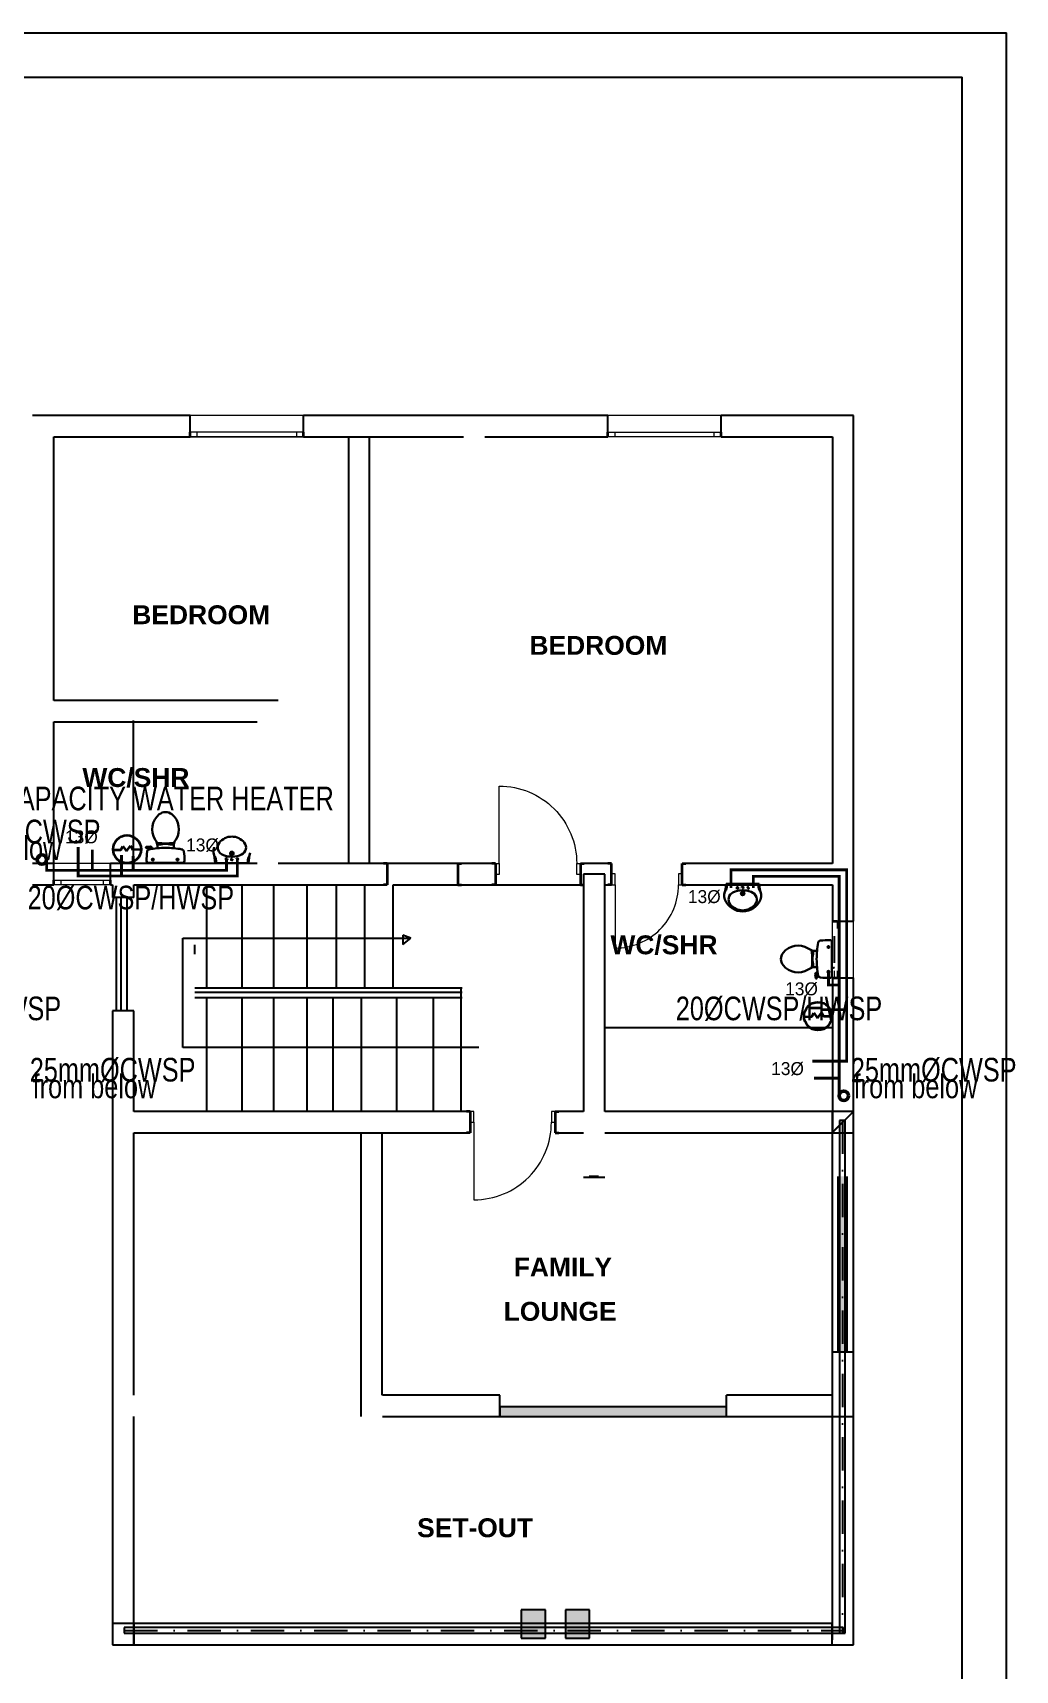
# Model space of a CAD drawing. Header units: inches. Extents: x 23 to 2032867, y 13 to 664695.
# Drawn here: x 546814 to 557209, y 495039 to 512371 of the extents above; entities that cross this region are included whole.
import ezdxf

# ---------------------------------------------------------------- set-up
doc = ezdxf.new("R2010")
doc.units = ezdxf.units.IN
doc.header["$MEASUREMENT"] = 0
for name, pattern in [('ACAD_ISO10W100', [18, 12, -3, 0, -3]), ('DASHDOT', [1, 0.5, -0.25, 0, -0.25]), ('DASHED1', [1, 0.3, -0.4, 0.3]), ('Dot & Dashed', [670.277762, 352.777767, -176.388884, 0, -141.111112]), ('DOTDASH', [1, 0.3, -0.2, 0, -0.2, 0.3]), ('Hidden Line', [391.222223, 282.222223, -109])]:
    doc.linetypes.add(name, pattern=pattern)
for name, color, linetype, lineweight, true_color in [('2D Drafting - General_Pen_No__62', 7, 'Continuous', 20, 0xaaaaaa), ('2D Drafting - General_Pen_No__82', 7, 'Continuous', 20, 0xaaaaaa), ('Annotation - Text_Pen_No__86', 7, 'Continuous', 20, 0x5555ff), ('ARCHICAD Doors_Pen_No__23', 7, 'Continuous', 20, 0xff6600), ('ARCHICAD Doors_Pen_No__3', 7, 'Continuous', 18, 0xff6600), ('ARCHICAD Windows_Pen_No__23', 7, 'Continuous', 20, 0xff6600), ('ARCHICAD Windows_Pen_No__3', 7, 'Continuous', 18, 0xff6600), ('Structural - Bearing_Pen_No__160', 7, 'Continuous', 20, 0xb4a35c), ('Structural - Bearing_Pen_No__165', 7, 'Continuous', 13, 0x80d6ff), ('Structural - Bearing_Pen_No__87', 7, 'Continuous', 20, 0x6a6a6a)]:
    doc.layers.add(name, color=color, linetype=linetype, lineweight=lineweight, true_color=true_color)
for name, color, linetype, lineweight in [('ARCHICAD Doors_Pen_No__27', 7, 'Continuous', 35), ('ARCHICAD Windows_Pen_No__27', 7, 'Continuous', 35), ('Building', 8, 'Continuous', 18), ('Interior - Furniture _Pen_No__16', 124, 'Continuous', 20), ('Interior - Furniture _Pen_No__75', 6, 'Continuous', 20), ('Structural - Bearing_Pen_No__27', 7, 'Continuous', 35), ('WATER SUPPLY', 5, 'ACAD_ISO10W100', 50), ('watersupply', 4, 'DASHDOT', 25)]:
    doc.layers.add(name, color=color, linetype=linetype, lineweight=lineweight)
doc.layers.add('LIAB', color=8, linetype='Continuous')
doc.layers.add('PLOTYR', color=15, linetype='Continuous')
doc.styles.add('GENERATED_STYLE_2', font='arialbd.ttf')
doc.styles.add('SPIRITTXTSTYLE1', font='ORIG2')

msp = doc.modelspace()

# ---------------------------------------------------------------- hatches: boundary and pattern name
at = {"layer": 'Structural - Bearing_Pen_No__160', "linetype": 'Continuous', "lineweight": 25}
for points in [[(552237.428, 495679.21), (551982.051, 495679.21), (551982.051, 495379.21), (552237.428, 495379.21)], [(552706.429, 495679.203), (552451.052, 495679.203), (552451.052, 495379.203), (552706.429, 495379.203)]]:
    msp.add_hatch(color=8, dxfattribs=at).paths.add_polyline_path(points)
at = {"layer": 'Structural - Bearing_Pen_No__165', "linetype": 'Continuous', "lineweight": 25}
for points in [[(555331.385, 500265.939), (555331.385, 498409.718), (555431.385, 498409.718), (555431.385, 500265.939)], [(551755.356, 497725.438), (554155.356, 497725.438), (554155.356, 497825.438), (551755.356, 497825.438)]]:
    msp.add_hatch(color=8, dxfattribs=at).paths.add_polyline_path(points)

# ---------------------------------------------------------------- linework, layer by layer
at = {"color": 8, "linetype": 'Hidden Line'}
for p, q in [((555496.976, 500953.488), (555271.976, 500728.488)), ((555271.976, 500953.488), (555271.976, 500728.488)), ((555271.976, 500728.488), (555496.976, 500953.488)), ((555496.976, 500953.488), (555271.976, 500953.488)), ((555496.976, 495308.436), (555496.976, 500953.488)), ((555271.976, 500728.488), (555271.976, 495308.436)), ((547659.226, 495533.436), (547659.226, 495308.436)), ((547884.226, 495533.436), (547659.226, 495533.436)), ((555271.976, 495533.436), (547884.226, 495533.436)), ((547884.226, 495533.436), (547884.226, 495308.436)), ((547884.226, 495308.436), (547884.226, 495533.436)), ((555271.976, 495308.436), (555271.976, 495533.436)), ((547659.226, 495308.436), (547884.226, 495308.436)), ((547884.226, 495308.436), (555271.976, 495308.436)), ((555271.976, 495308.436), (555496.976, 495308.436))]:
    msp.add_line(p, q, dxfattribs=at)
at = {"layer": '2D Drafting - General_Pen_No__62', "color": 8, "linetype": 'Continuous', "lineweight": 25}
for p, q in [((550814.346, 502786.268), (550729.672, 502819.775)), ((550729.672, 502819.775), (550729.672, 502720.701)), ((548400.437, 501631.95), (548400.437, 502786.268)), ((548400.437, 502786.268), (550814.346, 502786.268)), ((550729.672, 502720.701), (550814.346, 502786.268)), ((551533.422, 501631.95), (548400.437, 501631.95))]:
    msp.add_line(p, q, dxfattribs=at)
at = {"layer": '2D Drafting - General_Pen_No__82', "color": 8, "linetype": 'Continuous', "lineweight": 25}
for p, q in [((548654.872, 502264.132), (548654.872, 503353.342)), ((548654.872, 502264.132), (548654.872, 503353.342)), ((549030.776, 502264.132), (549030.776, 503353.342)), ((549030.776, 502264.132), (549030.776, 503353.342)), ((549363.79, 502264.132), (549363.79, 503353.342)), ((549363.79, 502264.132), (549363.79, 503353.342)), ((549715.943, 502264.132), (549715.943, 503353.342)), ((549715.943, 502264.132), (549715.943, 503353.342)), ((550026.463, 502264.132), (550026.463, 503353.342)), ((550026.463, 502264.132), (550026.463, 503353.342)), ((550326.463, 502264.132), (550326.463, 503353.342)), ((550326.463, 502264.132), (550326.463, 503353.342)), ((550626.463, 502264.132), (550626.463, 503353.342)), ((550626.463, 502264.132), (550626.463, 503353.342)), ((547696.607, 503216.293), (547696.607, 502023.721)), ((547696.607, 503216.293), (547696.607, 502023.721)), ((547747.061, 503216.293), (547747.061, 502023.721)), ((547747.061, 503216.293), (547747.061, 502023.721)), ((547808.323, 503222.229), (547808.323, 502015.168)), ((547808.323, 503222.229), (547808.323, 502015.168)), ((548528.728, 502616.979), (548528.728, 502717.352)), ((548528.728, 502616.979), (548528.728, 502717.352)), ((548528.728, 502260.58), (551357.377, 502260.58)), ((548528.728, 502260.58), (551357.377, 502260.58)), ((548528.728, 502215.97), (551356.499, 502215.97)), ((548528.728, 502215.97), (551356.499, 502215.97)), ((548528.728, 502160.207), (551357.377, 502160.207)), ((548528.728, 502160.207), (551357.377, 502160.207)), ((548654.872, 500953.488), (548654.872, 502163.759)), ((548654.872, 500953.488), (548654.872, 502163.759)), ((549030.776, 500953.488), (549030.776, 502163.759)), ((549030.776, 500953.488), (549030.776, 502163.759)), ((549363.79, 500953.488), (549363.79, 502163.759)), ((549363.79, 500953.488), (549363.79, 502163.759)), ((549715.943, 500953.488), (549715.943, 502163.759)), ((549715.943, 500953.488), (549715.943, 502163.759)), ((549992.788, 500953.488), (549992.788, 502163.759)), ((549992.788, 500953.488), (549992.788, 502163.759)), ((550292.788, 500953.488), (550292.788, 502163.759)), ((550292.788, 500953.488), (550292.788, 502163.759)), ((550666.58, 500953.488), (550666.58, 502163.759)), ((550666.58, 500953.488), (550666.58, 502163.759)), ((551055.363, 500953.488), (551055.363, 502163.759)), ((551055.363, 500953.488), (551055.363, 502163.759)), ((551345.097, 502264.132), (551345.097, 500953.488)), ((551345.097, 502264.132), (551345.097, 500953.488))]:
    msp.add_line(p, q, dxfattribs=at)
at = {"layer": 'ARCHICAD Doors_Pen_No__23', "color": 8, "linetype": 'Continuous'}
for p, q in [((550562.505, 503578.132), (550562.505, 503463.132)), ((551312.505, 503353.132), (551312.505, 503578.132)), ((551709.787, 503578.132), (551749.787, 503578.132)), ((551709.787, 503463.132), (551709.787, 503578.132)), ((551749.787, 503578.132), (551749.787, 503463.132)), ((552569.787, 503463.132), (552569.787, 503578.132)), ((552569.787, 503578.132), (552609.787, 503578.132)), ((552609.787, 503578.132), (552609.787, 503463.132)), ((551749.787, 503463.132), (551709.787, 503463.132)), ((552609.787, 503463.132), (552569.787, 503463.132)), ((552976.544, 503468.132), (552936.544, 503468.132)), ((552936.544, 503468.132), (552936.544, 503353.132)), ((552936.544, 503353.132), (552976.544, 503353.132)), ((552976.544, 503353.132), (552976.544, 503468.132)), ((553686.544, 503468.132), (553646.544, 503468.132)), ((553646.544, 503468.132), (553646.544, 503353.132)), ((553646.544, 503353.132), (553686.544, 503353.132)), ((553686.544, 503353.132), (553686.544, 503468.132)), ((551481.55, 500953.488), (551441.55, 500953.488)), ((551441.55, 500953.488), (551441.55, 500838.488)), ((551481.55, 500838.488), (551481.55, 500953.488)), ((552341.55, 500953.488), (552301.55, 500953.488)), ((552301.55, 500953.488), (552301.55, 500838.488)), ((552341.55, 500838.488), (552341.55, 500953.488)), ((551441.55, 500838.488), (551481.55, 500838.488)), ((552301.55, 500838.488), (552341.55, 500838.488))]:
    msp.add_line(p, q, dxfattribs=at)
at = {"layer": 'ARCHICAD Doors_Pen_No__27', "color": 8, "linetype": 'Continuous'}
for p, q in [((550562.505, 503578.132), (550525.505, 503578.132)), ((550562.505, 503578.132), (550562.505, 503463.132)), ((551312.505, 503578.132), (551312.505, 503353.132)), ((551312.505, 503578.132), (551349.505, 503578.132)), ((551709.787, 503578.132), (551672.787, 503578.132)), ((551709.787, 503578.132), (551709.787, 503463.132)), ((552609.787, 503578.132), (552609.787, 503463.132)), ((552609.787, 503578.132), (552646.787, 503578.132)), ((552936.544, 503578.132), (552899.544, 503578.132)), ((552936.544, 503468.132), (552936.544, 503578.132)), ((553686.544, 503468.132), (553686.544, 503578.132)), ((553686.544, 503578.132), (553723.544, 503578.132)), ((550562.505, 503353.132), (550525.505, 503353.132)), ((550562.505, 503463.132), (550562.505, 503353.132)), ((551312.505, 503463.132), (551312.505, 503353.132)), ((551312.505, 503353.132), (551349.505, 503353.132)), ((551709.787, 503353.132), (551672.787, 503353.132)), ((551709.787, 503463.132), (551709.787, 503353.132)), ((552609.787, 503463.132), (552609.787, 503353.132)), ((552609.787, 503353.132), (552646.787, 503353.132)), ((552936.544, 503353.132), (552899.544, 503353.132)), ((552936.544, 503353.132), (552936.544, 503468.132)), ((553686.544, 503353.132), (553686.544, 503468.132)), ((553686.544, 503353.132), (553723.544, 503353.132)), ((551441.55, 500953.488), (551404.55, 500953.488)), ((551441.55, 500953.488), (551441.55, 500838.488)), ((552341.55, 500953.488), (552341.55, 500838.488)), ((552341.55, 500953.488), (552378.55, 500953.488)), ((551441.55, 500838.488), (551441.55, 500728.488)), ((552341.55, 500838.488), (552341.55, 500728.488)), ((551441.55, 500728.488), (551404.55, 500728.488)), ((552341.55, 500728.488), (552378.55, 500728.488))]:
    msp.add_line(p, q, dxfattribs=at)
at = {"layer": 'ARCHICAD Doors_Pen_No__3', "color": 8, "linetype": 'Continuous'}
for p, q in [((551749.787, 503578.132), (551749.787, 504398.132)), ((552976.544, 503353.132), (552976.544, 502683.132)), ((551481.55, 500838.488), (551481.55, 500018.488))]:
    msp.add_line(p, q, dxfattribs=at)
at = {"layer": 'ARCHICAD Doors_Pen_No__3', "color": 8, "linetype": 'Continuous', "extrusion": (0, 0, -1)}
msp.add_ellipse((551749.787, 503578.132), major_axis=(-579.828, 579.828), ratio=1, start_param=0.785398163, end_param=2.35619449, dxfattribs=at)
at = {"layer": 'ARCHICAD Doors_Pen_No__3', "color": 8, "linetype": 'Continuous'}
for centre, major_axis, start_param, end_param in [((552976.544, 503353.132), (-473.762, 473.762), 2.35619449, 3.926990817), ((551481.55, 500838.488), (579.828, 579.828), 3.926990817, 5.497787144)]:
    msp.add_ellipse(centre, major_axis=major_axis, ratio=1, start_param=start_param, end_param=end_param, dxfattribs=at)
at = {"layer": 'ARCHICAD Windows_Pen_No__23', "color": 8, "linetype": 'Continuous'}
for p, q in [((548553.944, 508143.89), (548478.944, 508143.89)), ((548478.944, 508093.89), (548553.944, 508093.89)), ((548553.944, 508093.89), (548553.944, 508143.89)), ((549678.944, 508143.89), (549603.944, 508143.89)), ((549603.944, 508143.89), (549603.944, 508093.89)), ((549603.944, 508093.89), (549678.944, 508093.89)), ((552898.906, 508143.89), (552973.906, 508143.89)), ((552973.906, 508093.89), (552898.906, 508093.89)), ((552973.906, 508143.89), (552973.906, 508093.89)), ((554023.906, 508093.89), (554023.906, 508143.89)), ((554023.906, 508143.89), (554098.906, 508143.89)), ((554098.906, 508093.89), (554023.906, 508093.89)), ((547036.976, 503403.132), (547111.976, 503403.132)), ((547111.976, 503353.132), (547036.976, 503353.132)), ((547111.976, 503403.132), (547111.976, 503353.132)), ((547561.976, 503353.132), (547561.976, 503403.132)), ((547561.976, 503403.132), (547636.976, 503403.132)), ((547636.976, 503353.132), (547561.976, 503353.132)), ((555273.994, 502891.364), (555273.994, 502966.364)), ((555323.994, 502966.364), (555323.994, 502891.364)), ((555273.994, 502366.364), (555273.994, 502441.364)), ((555273.994, 502366.364), (555273.994, 502441.364)), ((555296.244, 502366.364), (555296.244, 502441.364)), ((555323.994, 502441.364), (555323.994, 502366.364))]:
    msp.add_line(p, q, dxfattribs=at)
at = {"layer": 'ARCHICAD Windows_Pen_No__27', "color": 8, "linetype": 'Continuous'}
for p, q in [((548478.944, 508093.89), (548478.944, 508143.89)), ((549678.944, 508093.89), (549678.944, 508143.89)), ((552898.906, 508093.89), (552898.906, 508143.89)), ((554098.906, 508093.89), (554098.906, 508143.89)), ((547036.976, 503353.132), (547036.976, 503403.132)), ((547636.976, 503353.132), (547636.976, 503403.132)), ((555273.994, 502966.364), (555323.994, 502966.364)), ((555273.994, 502366.364), (555323.994, 502366.364))]:
    msp.add_line(p, q, dxfattribs=at)
at = {"layer": 'ARCHICAD Windows_Pen_No__3', "color": 8, "linetype": 'Continuous'}
for p, q in [((549678.944, 508318.89), (548478.944, 508318.89)), ((554098.906, 508318.89), (552898.906, 508318.89)), ((549678.944, 508093.89), (548478.944, 508093.89)), ((549603.944, 508143.89), (548553.944, 508143.89)), ((548553.944, 508093.89), (549603.944, 508093.89)), ((554098.906, 508093.89), (552898.906, 508093.89)), ((552973.906, 508143.89), (554023.906, 508143.89)), ((554023.906, 508093.89), (552973.906, 508093.89)), ((547636.976, 503578.132), (547036.976, 503578.132)), ((547636.976, 503353.132), (547036.976, 503353.132)), ((547111.976, 503403.132), (547561.976, 503403.132)), ((547561.976, 503353.132), (547111.976, 503353.132)), ((555273.994, 502366.364), (555273.994, 502966.364)), ((555498.994, 502366.364), (555498.994, 502966.364))]:
    msp.add_line(p, q, dxfattribs=at)
at = {"layer": 'Building', "linetype": 'Continuous', "lineweight": 30, "ltscale": 1000}
for p, q in [((548012.855, 503743.182), (548011.478, 503748.067)), ((548014.654, 503752.977), (548055.056, 503759)), ((548046.2, 503744.062), (548017.095, 503740.373)), ((548054.805, 503737.937), (548056.481, 503729.973)), ((548077.478, 503742.215), (548054.992, 503737.046)), ((548079.88, 503733.798), (548076.661, 503745.078)), ((548132.603, 503763.99), (548132.603, 503740.206)), ((548140.377, 503794.499), (548140.377, 503779.334)), ((548140.377, 503779.334), (548174.461, 503779.334)), ((548166.669, 503779.334), (548166.669, 503792.357)), ((548174.461, 503779.334), (548174.461, 503791.908)), ((548174.461, 503783.462), (548191.463, 503783.462)), ((548246.55, 503787.202), (548191.463, 503787.202)), ((548191.463, 503783.462), (548191.463, 503787.202)), ((548246.55, 503783.462), (548246.55, 503787.202)), ((548263.552, 503783.462), (548246.55, 503783.462)), ((548263.552, 503779.334), (548263.552, 503792.765)), ((548297.636, 503779.334), (548263.552, 503779.334)), ((548271.344, 503779.334), (548271.344, 503793.364)), ((548297.636, 503796.017), (548297.636, 503779.334)), ((548305.41, 503740.206), (548305.41, 503763.99)), ((548025.616, 503584.465), (548412.397, 503584.465)), ((548744.954, 503582.692), (549096.727, 503582.692)), ((548744.954, 503582.692, -1683.122), (549096.727, 503582.692, -1683.122)), ((548755.068, 503582.692), (548753.192, 503605.04)), ((548755.068, 503582.692, -1683.122), (548753.192, 503605.04, -1683.122)), ((549086.613, 503582.692), (549088.488, 503605.04)), ((549086.613, 503582.692, -1683.122), (549088.488, 503605.04, -1683.122)), ((554501.012, 503361.974), (554149.239, 503361.974)), ((554501.012, 503361.974, -1683.122), (554149.239, 503361.974, -1683.122)), ((554159.353, 503361.974), (554157.477, 503339.627)), ((554159.353, 503361.974, -1683.122), (554157.477, 503339.627, -1683.122)), ((554490.898, 503361.974), (554492.773, 503339.627)), ((554490.898, 503361.974, -1683.122), (554492.773, 503339.627, -1683.122)), ((555056.109, 502645.708), (555072.792, 502645.708)), ((555072.792, 502645.708), (555072.792, 502611.624)), ((555111.921, 502653.482), (555088.137, 502653.482)), ((555267.661, 502373.688), (555267.661, 502760.469)), ((555057.627, 502488.449), (555072.792, 502488.449)), ((555072.792, 502619.416), (555058.762, 502619.416)), ((555072.792, 502611.624), (555059.361, 502611.624)), ((555072.792, 502514.741), (555059.769, 502514.741)), ((555072.792, 502522.533), (555060.218, 502522.533)), ((555068.664, 502594.622), (555064.924, 502594.622)), ((555064.924, 502594.622), (555064.924, 502539.535)), ((555068.664, 502539.535), (555064.924, 502539.535)), ((555068.664, 502611.624), (555068.664, 502594.622)), ((555068.664, 502522.533), (555068.664, 502539.535)), ((555072.792, 502488.449), (555072.792, 502522.533)), ((555088.137, 502480.675), (555111.921, 502480.675)), ((555099.149, 502362.726), (555093.126, 502403.128)), ((555108.944, 502360.927), (555104.059, 502359.55)), ((555118.328, 502427.952), (555107.048, 502424.733)), ((555108.064, 502394.272), (555111.753, 502365.167)), ((555109.911, 502425.55), (555115.08, 502403.064)), ((555114.189, 502402.877), (555122.153, 502404.553))]:
    msp.add_line(p, q, dxfattribs=at)
at = {"layer": 'Building', "linetype": 'Continuous', "lineweight": 30, "ltscale": 50}
for p, q in [((548947.189, 503683.574), (548894.491, 503683.574)), ((548947.189, 503683.574, -1683.122), (548894.491, 503683.574, -1683.122)), ((548920.84, 503656.31), (548920.84, 503710.51)), ((548920.84, 503656.31, -1683.122), (548920.84, 503710.51, -1683.122)), ((548068.329, 503619.53), (548100.073, 503619.53)), ((548084.201, 503635.402), (548084.201, 503603.659)), ((548330.011, 503619.53), (548362.029, 503619.53)), ((548346.02, 503635.54), (548346.02, 503603.521)), ((554298.776, 503261.092), (554351.474, 503261.092)), ((554298.776, 503261.092, -1683.122), (554351.474, 503261.092, -1683.122)), ((554325.125, 503288.357), (554325.125, 503234.157)), ((554325.125, 503288.357, -1683.122), (554325.125, 503234.157, -1683.122)), ((555216.587, 502694.092), (555248.605, 502694.092)), ((555232.596, 502678.083), (555232.596, 502710.101)), ((555216.724, 502432.273), (555248.467, 502432.273)), ((555232.596, 502416.401), (555232.596, 502448.145))]:
    msp.add_line(p, q, dxfattribs=at)
at = {"layer": 'Building', "linetype": 'Continuous', "ltscale": 200}
for p, q in [((548225.34, 503578.132), (548212.673, 503590.799)), ((548212.673, 503590.799), (548212.673, 503578.132)), ((548212.673, 503578.132), (548225.34, 503590.799)), ((548225.34, 503590.799), (548225.34, 503578.132)), ((555261.327, 502573.412), (555273.994, 502573.412)), ((555273.994, 502573.412), (555261.327, 502560.745)), ((555273.994, 502560.745), (555261.327, 502573.412)), ((555261.327, 502560.745), (555273.994, 502560.745))]:
    msp.add_line(p, q, dxfattribs=at)
at = {"layer": 'Building', "linetype": 'DASHED1', "lineweight": 30, "ltscale": 50}
for p, q in [((548847.046, 503626.377), (548882.426, 503626.377)), ((548847.046, 503626.377, -1683.122), (548882.426, 503626.377, -1683.122)), ((548864.736, 503609.335), (548864.736, 503644.259)), ((548864.736, 503609.335, -1683.122), (548864.736, 503644.259, -1683.122)), ((548903.15, 503621.965), (548938.53, 503621.965)), ((548903.15, 503621.965, -1683.122), (548938.53, 503621.965, -1683.122)), ((548920.84, 503604.922), (548920.84, 503639.847)), ((548920.84, 503604.922, -1683.122), (548920.84, 503639.847, -1683.122)), ((548994.634, 503626.377), (548959.254, 503626.377)), ((548994.634, 503626.377, -1683.122), (548959.254, 503626.377, -1683.122)), ((548976.944, 503609.335), (548976.944, 503644.259)), ((548976.944, 503609.335, -1683.122), (548976.944, 503644.259, -1683.122)), ((554269.021, 503335.332), (554269.021, 503300.407)), ((554269.021, 503335.332, -1683.122), (554269.021, 503300.407, -1683.122)), ((554325.125, 503339.744), (554325.125, 503304.82)), ((554325.125, 503339.744, -1683.122), (554325.125, 503304.82, -1683.122)), ((554381.229, 503335.332), (554381.229, 503300.407)), ((554381.229, 503335.332, -1683.122), (554381.229, 503300.407, -1683.122)), ((554251.331, 503318.289), (554286.711, 503318.289)), ((554251.331, 503318.289, -1683.122), (554286.711, 503318.289, -1683.122)), ((554342.815, 503322.701), (554307.435, 503322.701)), ((554342.815, 503322.701, -1683.122), (554307.435, 503322.701, -1683.122)), ((554398.919, 503318.289), (554363.539, 503318.289)), ((554398.919, 503318.289, -1683.122), (554363.539, 503318.289, -1683.122))]:
    msp.add_line(p, q, dxfattribs=at)
at = {"layer": 'Building', "linetype": 'Continuous', "lineweight": 30, "ltscale": 200}
for p, q in [((548925.4, 503578.132), (548916.28, 503587.252)), ((548916.28, 503587.252), (548916.28, 503578.132)), ((548916.28, 503578.132), (548925.4, 503587.252)), ((548925.4, 503578.132, -1683.122), (548916.28, 503587.252, -1683.122)), ((548916.28, 503587.252, -1683.122), (548916.28, 503578.132, -1683.122)), ((548916.28, 503578.132, -1683.122), (548925.4, 503587.252, -1683.122)), ((548925.4, 503587.252), (548925.4, 503578.132)), ((548925.4, 503587.252, -1683.122), (548925.4, 503578.132, -1683.122)), ((554320.565, 503357.414), (554320.565, 503366.535)), ((554320.565, 503366.535), (554329.685, 503357.414)), ((554329.685, 503366.535), (554320.565, 503357.414)), ((554320.565, 503357.414, -1683.122), (554320.565, 503366.535, -1683.122)), ((554320.565, 503366.535, -1683.122), (554329.685, 503357.414, -1683.122)), ((554329.685, 503366.535, -1683.122), (554320.565, 503357.414, -1683.122)), ((554329.685, 503357.414), (554329.685, 503366.535)), ((554329.685, 503357.414, -1683.122), (554329.685, 503366.535, -1683.122))]:
    msp.add_line(p, q, dxfattribs=at)
at = {"layer": 'Building', "linetype": 'Continuous', "lineweight": 30, "ltscale": 1000}
for centre, radius in [((548920.84, 503683.574), 18.608), ((548920.84, 503683.574, -1683.122), 18.608), ((548920.84, 503683.574), 10.99), ((548920.84, 503683.574, -1683.122), 10.99), ((554325.125, 503261.092), 18.608), ((554325.125, 503261.092, -1683.122), 18.608), ((554325.125, 503261.092), 10.99), ((554325.125, 503261.092, -1683.122), 10.99)]:
    msp.add_circle(centre, radius, dxfattribs=at)
at = {"layer": 'Building', "linetype": 'Continuous', "lineweight": 30, "ltscale": 50}
for centre in [(548084.201, 503619.53), (548346.02, 503619.53), (555232.596, 502694.092), (555232.596, 502432.273)]:
    msp.add_circle(centre, 9.351, dxfattribs=at)
at = {"layer": 'Building', "linetype": 'DASHED1', "lineweight": 30, "ltscale": 50}
for centre in [(548864.736, 503626.377), (548864.736, 503626.377, -1683.122), (548920.84, 503621.965), (548920.84, 503621.965, -1683.122), (548976.944, 503626.377), (548976.944, 503626.377, -1683.122), (554325.125, 503322.701), (554325.125, 503322.701, -1683.122), (554269.021, 503318.289), (554269.021, 503318.289, -1683.122), (554381.229, 503318.289), (554381.229, 503318.289, -1683.122)]:
    msp.add_circle(centre, 9.504, dxfattribs=at)
at = {"layer": 'Building', "linetype": 'Continuous', "lineweight": 30, "ltscale": 1000}
for centre, radius, start, end in [((548281.706, 503939.84), 204.567, 129.1208282, 211.0923054), ((548219.007, 504016.934), 105.195, 50.8791806, 129.1208282), ((548156.307, 503939.84), 204.567, 328.9077103, 50.8791806), ((548920.84, 503694.564), 168.347, 38.53754, 141.4625075), ((548920.84, 503694.564, -1683.122), 168.347, 38.53754, 141.4625075), ((548015.228, 503749.124), 3.896, 98.4778948, 195.7397884), ((548016.605, 503744.239), 3.896, 195.7397884, 277.2238087), ((548914.475, 503605.995), 896.106, 173.6508475, 180), ((548049.823, 503702.204), 26.118, 100.7270761, 173.6508475), ((548219.007, 502809.138), 935.068, 95.3019114, 100.7270761), ((548047.18, 503736.332), 7.792, 11.8886154, 97.22379), ((548057.928, 503739.732), 19.481, 15.9271971, 98.4778948), ((548406.803, 504015.28), 350.65, 211.0923054, 213.8429316), ((548032.037, 503763.99), 100.566, 0.0000019, 33.8429404), ((548141.983, 503810), 15.584, 217.7817379, 264.3005444), ((548218.827, 502811.078), 933.119, 84.6980974, 95.3019114), ((548212.083, 504512.373), 721.447, 264.3005444, 276.9358206), ((548297.321, 503811.676), 15.584, 276.9358105, 322.5800181), ((548405.976, 503763.99), 100.566, 146.1570684, 180), ((548219.007, 502809.138), 935.068, 79.2903908, 84.6980974), ((548031.211, 504015.28), 350.65, 326.1570702, 328.9077103), ((548387.848, 503701.887), 26.494, 6.330877, 79.2903908), ((547523.538, 503605.995), 896.106, 0.0000019, 6.330877), ((548829.073, 503709.253), 103.901, 157.5093438, 189.5474663), ((548829.073, 503709.253, -1683.122), 103.901, 157.5093438, 189.5474663), ((548162.704, 503541.205), 583.726, 4.075602, 14.9730049), ((548162.704, 503541.205, -1683.122), 583.726, 4.075602, 14.9730049), ((548846.579, 503698.684), 124.156, 155.8931025, 156.0931451), ((548846.579, 503698.684, -1683.122), 124.156, 155.8931025, 156.0931451), ((548854.772, 503747.597), 83.628, 141.6817737, 253.2461383), ((548854.772, 503747.597, -1683.122), 83.628, 141.6817737, 253.2461383), ((548987.864, 503747.949), 82.661, 295.2174734, 38.537704), ((548987.864, 503747.949, -1683.122), 82.661, 295.2174734, 38.537704), ((549678.976, 503541.206), 583.726, 165.0270052, 175.9244355), ((549678.976, 503541.206, -1683.122), 583.726, 165.0270052, 175.9244355), ((548052.182, 503605.393), 33.819, 178.9808265, 218.2302081), ((548385.831, 503605.393), 33.819, 321.7697938, 1.0191617), ((548649.291, 503605.039), 103.901, 0.0000006, 30.0992783), ((548649.291, 503605.039, -1683.122), 103.901, 0.0000006, 30.0992783), ((548920.487, 503887.925), 238.006, 247.8276538, 295.5349405), ((548920.487, 503887.925, -1683.122), 238.006, 247.8276538, 295.5349405), ((549192.389, 503605.04), 103.901, 149.9007316, 180.0000094), ((549192.389, 503605.04, -1683.122), 103.901, 149.9007316, 180.0000094), ((553566.989, 503403.461), 583.726, 345.0270052, 355.9244355), ((553566.989, 503403.461, -1683.122), 583.726, 345.0270052, 355.9244355), ((554053.576, 503339.627), 103.901, 329.9007316, 0.0000094), ((554053.576, 503339.627, -1683.122), 103.901, 329.9007316, 0.0000094), ((554596.674, 503339.627), 103.901, 180.0000006, 210.0992783), ((554596.674, 503339.627, -1683.122), 103.901, 180.0000006, 210.0992783), ((555083.262, 503403.461), 583.726, 184.075602, 194.9730049), ((555083.262, 503403.461, -1683.122), 583.726, 184.075602, 194.9730049), ((554233.358, 503235.414), 103.901, 170.4525984, 202.4906661), ((554233.358, 503235.414, -1683.122), 103.901, 170.4525984, 202.4906661), ((554325.12, 503273.221), 203.147, 202.4424723, 338.1531127), ((554325.12, 503273.221, -1683.122), 203.147, 202.4424723, 338.1531127), ((554258.101, 503196.717), 82.661, 115.2174734, 218.537704), ((554258.101, 503196.717, -1683.122), 82.661, 115.2174734, 218.537704), ((554325.478, 503056.742), 238.006, 67.8276538, 115.5349405), ((554325.478, 503056.742, -1683.122), 238.006, 67.8276538, 115.5349405), ((554391.194, 503197.07), 83.628, 321.6817737, 73.2461383), ((554391.194, 503197.07, -1683.122), 83.628, 321.6817737, 73.2461383), ((554399.387, 503245.983), 124.156, 335.8931025, 336.0931451), ((554399.387, 503245.983, -1683.122), 124.156, 335.8931025, 336.0931451), ((554416.892, 503235.414), 103.901, 337.5093438, 9.5474663), ((554416.892, 503235.414, -1683.122), 103.901, 337.5093438, 9.5474663), ((554325.125, 503250.102), 168.347, 218.53754, 321.4625075), ((554325.125, 503250.102, -1683.122), 168.347, 218.53754, 321.4625075), ((554912.286, 502504.379), 204.567, 58.9077103, 140.8791806), ((554836.846, 502379.283), 350.65, 56.1570702, 58.9077103), ((555088.137, 502754.048), 100.566, 236.1570684, 270), ((555040.45, 502645.393), 15.584, 6.9358105, 52.5800181), ((554339.753, 502560.155), 721.447, 354.3005444, 6.9358206), ((556041.048, 502566.899), 933.119, 174.6980974, 185.3019114), ((556042.988, 502567.079), 935.068, 169.2903908, 174.6980974), ((555150.239, 502735.92), 26.494, 96.330877, 169.2903908), ((555246.131, 501871.61), 896.106, 90.0000019, 96.330877), ((555246.733, 502733.903), 33.819, 51.7697938, 91.0191617), ((554835.192, 502567.078), 105.195, 140.8791806, 219.1208282), ((554912.286, 502629.778), 204.567, 219.1208282, 301.0923054), ((554836.846, 502754.875), 350.65, 301.0923054, 303.8429316), ((555088.137, 502380.109), 100.566, 90.0000019, 123.8429404), ((555042.126, 502490.055), 15.584, 307.7817379, 354.3005444), ((556042.988, 502567.079), 935.068, 185.3019114, 190.7270761), ((555112.394, 502406), 19.481, 105.9271971, 188.4778948), ((555103.002, 502363.3), 3.896, 188.4778948, 285.7397884), ((555115.794, 502395.252), 7.792, 101.8886154, 187.22379), ((555107.888, 502364.677), 3.896, 285.7397884, 7.2238087), ((555149.922, 502397.895), 26.118, 190.7270761, 263.6508475), ((555246.131, 503262.547), 896.106, 263.6508475, 270), ((555246.733, 502400.254), 33.819, 268.9808265, 308.2302081)]:
    msp.add_arc(centre, radius, start, end, dxfattribs=at)
at = {"layer": 'Interior - Furniture _Pen_No__16', "color": 8, "linetype": 'Continuous', "lineweight": 25}
for p, q in [((555410.273, 500857.141), (555350.273, 500857.141)), ((555350.273, 500857.141), (555350.273, 495429.759)), ((555410.273, 495429.759), (555410.273, 500857.141)), ((547780.848, 495489.759), (547780.848, 495429.759)), ((555390.009, 495489.759), (547780.848, 495489.759)), ((547780.848, 495429.759), (555390.009, 495429.759)), ((555350.273, 495429.759), (555410.273, 495429.759)), ((555390.009, 495429.759), (555390.009, 495489.759))]:
    msp.add_line(p, q, dxfattribs=at)
at = {"layer": 'Interior - Furniture _Pen_No__16', "color": 8, "linetype": 'Dot & Dashed', "lineweight": 25}
for p, q in [((555380.273, 500857.141), (555380.273, 495429.759)), ((547780.848, 495459.759), (555390.009, 495459.759))]:
    msp.add_line(p, q, dxfattribs=at)
at = {"layer": 'Interior - Furniture _Pen_No__75', "color": 8, "linetype": 'Continuous', "lineweight": 25}
for p, q in [((555296.244, 502525.389), (555296.244, 502807.339)), ((555265.704, 502466.29), (555281.169, 502472.494)), ((555281.169, 502472.494), (555296.244, 502479.596))]:
    msp.add_line(p, q, dxfattribs=at)
at = {"layer": 'LIAB', "color": 7, "linetype": 'Continuous', "ltscale": 256.031999}
for p in [(519218.846, 511901.859), (556648.96, 485895.904)]:
    msp.add_line(p, (556648.96, 511901.859), dxfattribs=at)
at = {"layer": 'PLOTYR', "color": 1, "linetype": 'Continuous', "ltscale": 250}
for p in [(518625.812, 512371.281), (557118.382, 485426.482)]:
    msp.add_line(p, (557118.382, 512371.281), dxfattribs=at)
at = {"layer": 'Structural - Bearing_Pen_No__27', "color": 8, "linetype": 'Continuous', "lineweight": 25}
for p, q in [((547036.976, 508318.89), (546811.976, 508318.89)), ((548478.944, 508318.89), (547036.976, 508318.89)), ((548478.944, 508143.89), (548478.944, 508318.89)), ((549678.944, 508143.89), (549678.944, 508318.89)), ((552898.906, 508318.89), (549678.944, 508318.89)), ((552898.906, 508143.89), (552898.906, 508318.89)), ((554098.906, 508143.89), (554098.906, 508318.89)), ((555498.994, 508318.89), (554098.906, 508318.89)), ((555498.994, 502966.364), (555498.994, 508318.89)), ((547036.976, 505303.39), (547036.976, 508093.89)), ((547036.976, 508093.89), (548478.944, 508093.89)), ((548478.944, 508093.89), (548478.944, 508143.89)), ((549678.944, 508093.89), (549678.944, 508143.89)), ((549678.944, 508093.89), (551371.244, 508093.89)), ((550153.488, 508093.89), (550153.488, 503578.132)), ((550378.488, 503578.132), (550378.488, 508093.89)), ((551596.244, 508093.89), (552898.906, 508093.89)), ((552898.906, 508093.89), (552898.906, 508143.89)), ((554098.906, 508093.89), (554098.906, 508143.89)), ((554098.906, 508093.89), (555273.994, 508093.89)), ((555273.994, 508093.89), (555273.994, 503578.132)), ((549411.962, 505303.39), (547036.976, 505303.39)), ((547036.976, 503578.132), (547036.976, 505078.39)), ((547036.976, 505078.39), (549186.962, 505078.39)), ((547875.873, 505092.924), (547875.873, 503578.132)), ((547036.976, 503578.132), (546811.976, 503578.132)), ((547036.976, 503403.132), (547036.976, 503578.132)), ((547636.976, 503403.132), (547636.976, 503578.132)), ((549186.962, 503578.132), (547636.976, 503578.132)), ((547861.976, 503578.132), (547636.976, 503578.132)), ((550562.505, 503578.132), (549411.962, 503578.132)), ((550562.505, 503578.132), (550525.505, 503578.132)), ((550562.505, 503578.132), (550562.505, 503463.132)), ((551709.787, 503578.132), (550562.505, 503578.132)), ((551312.505, 503578.132), (551349.505, 503578.132)), ((551312.505, 503578.132), (551312.505, 503353.132)), ((551371.244, 503578.132), (551312.505, 503578.132)), ((551709.787, 503578.132), (551672.787, 503578.132)), ((551709.787, 503578.132), (551709.787, 503463.132)), ((552609.787, 503578.132), (552646.787, 503578.132)), ((552609.787, 503578.132), (552609.787, 503463.132)), ((552936.544, 503578.132), (552609.787, 503578.132)), ((552936.544, 503578.132), (552899.544, 503578.132)), ((552936.544, 503468.132), (552936.544, 503578.132)), ((553686.544, 503578.132), (553723.544, 503578.132)), ((553686.544, 503468.132), (553686.544, 503578.132)), ((555273.994, 503578.132), (553686.544, 503578.132)), ((546811.976, 503353.132), (547036.976, 503353.132)), ((547036.976, 503353.132), (547036.976, 503403.132)), ((547636.976, 503353.132), (547636.976, 503403.132)), ((547636.976, 503353.132), (547659.226, 503353.132)), ((547659.226, 503353.132), (547659.226, 503218.699)), ((547884.226, 503218.699), (547884.226, 503353.132)), ((547884.226, 503353.132), (550562.505, 503353.132)), ((550562.505, 503353.132), (550525.505, 503353.132)), ((550562.505, 503463.132), (550562.505, 503353.132)), ((550626.463, 503353.132), (552609.787, 503353.132)), ((551312.505, 503463.132), (551312.505, 503353.132)), ((551312.505, 503353.132), (551349.505, 503353.132)), ((551709.787, 503353.132), (551672.787, 503353.132)), ((551709.787, 503463.132), (551709.787, 503353.132)), ((552609.787, 503463.132), (552609.787, 503353.132)), ((552609.787, 503353.132), (552646.787, 503353.132)), ((552609.787, 503353.132), (552642.886, 503353.132)), ((552867.886, 503466.655), (552642.886, 503466.655)), ((552642.886, 503466.655), (552642.886, 500953.488)), ((552867.886, 500953.488), (552867.886, 503466.655)), ((552867.886, 503353.132), (552936.544, 503353.132)), ((552936.544, 503353.132), (552899.544, 503353.132)), ((552936.544, 503353.132), (552936.544, 503468.132)), ((553686.544, 503353.132), (553686.544, 503468.132)), ((553686.544, 503353.132), (553723.544, 503353.132)), ((553686.544, 503353.132), (555273.994, 503353.132)), ((555273.994, 503353.132), (555273.994, 502966.364)), ((547884.226, 503218.699), (547659.226, 503218.699)), ((555273.994, 502966.364), (555323.994, 502966.364)), ((555323.994, 502966.364), (555498.994, 502966.364)), ((555273.994, 502366.364), (555323.994, 502366.364)), ((555273.994, 502366.364), (555273.994, 500728.488)), ((555323.994, 502366.364), (555498.994, 502366.364)), ((555498.994, 500728.488), (555498.994, 502366.364)), ((547884.226, 502018.699), (547659.226, 502018.699)), ((547659.226, 502018.699), (547659.226, 500728.488)), ((547884.226, 500953.488), (547884.226, 502018.699)), ((552867.886, 501843.559), (555273.994, 501843.559)), ((551441.55, 500953.488), (547884.226, 500953.488)), ((551441.55, 500953.488), (551404.55, 500953.488)), ((551441.55, 500953.488), (551441.55, 500838.488)), ((552341.55, 500953.488), (552378.55, 500953.488)), ((552341.55, 500953.488), (552341.55, 500838.488)), ((552642.886, 500953.488), (552341.55, 500953.488)), ((555271.976, 500953.488), (552867.886, 500953.488)), ((551441.55, 500838.488), (551441.55, 500728.488)), ((552341.55, 500838.488), (552341.55, 500728.488)), ((547659.226, 500728.488), (547659.226, 497950.845)), ((547884.226, 500728.488), (551441.55, 500728.488)), ((547884.226, 497950.845), (547884.226, 500728.488)), ((550287.065, 500728.488), (550287.065, 497725.845)), ((550512.065, 497950.845), (550512.065, 500728.488)), ((551441.55, 500728.488), (551404.55, 500728.488)), ((552341.55, 500728.488), (552378.55, 500728.488)), ((552341.55, 500728.488), (552642.886, 500728.488)), ((552867.886, 500728.488), (555271.976, 500728.488)), ((555272.817, 500728.08), (555272.817, 500256.528)), ((555273.994, 500728.488), (555498.994, 500728.488)), ((555497.817, 500256.528), (555497.817, 500728.08)), ((552642.886, 500256.936), (552867.886, 500256.936)), ((552801.454, 500266.347), (552701.454, 500266.347)), ((555331.385, 500265.939), (555331.385, 498409.718)), ((555431.385, 498409.718), (555431.385, 500265.939)), ((555272.817, 498409.259), (555497.817, 498409.259)), ((555272.817, 498409.259), (555272.817, 497950.438)), ((555331.385, 498409.718), (555431.385, 498409.718)), ((555497.817, 497725.438), (555497.817, 498409.259)), ((547659.226, 497950.845), (547659.226, 497725.845)), ((551755.356, 497950.438), (550514.157, 497950.438)), ((551755.356, 497725.438), (551755.356, 497950.438)), ((551755.356, 497825.438), (551755.356, 497725.438)), ((554155.356, 497825.438), (551755.356, 497825.438)), ((554155.356, 497725.438), (554155.356, 497950.438)), ((555272.817, 497950.438), (554155.356, 497950.438)), ((554155.356, 497725.438), (554155.356, 497825.438)), ((547659.226, 497725.845), (547659.226, 495308.436)), ((547884.226, 495533.436), (547884.226, 497725.845)), ((550514.157, 497725.438), (551755.356, 497725.438)), ((551755.356, 497725.438), (554155.356, 497725.438)), ((554155.356, 497725.438), (555497.817, 497725.438)), ((551982.051, 495679.21), (551982.051, 495379.21)), ((552237.428, 495679.21), (551982.051, 495679.21)), ((552237.428, 495379.21), (552237.428, 495679.21)), ((552451.052, 495679.203), (552451.052, 495379.203)), ((552706.429, 495679.203), (552451.052, 495679.203)), ((552706.429, 495379.203), (552706.429, 495679.203)), ((551982.051, 495379.21), (552237.428, 495379.21)), ((552451.052, 495379.203), (552706.429, 495379.203)), ((547659.226, 495308.436), (547884.226, 495308.436))]:
    msp.add_line(p, q, dxfattribs=at)
at = {"layer": 'Structural - Bearing_Pen_No__87', "color": 8, "linetype": 'Continuous', "lineweight": 25}
for p, q in [((555271.976, 500953.488), (555271.976, 500728.488)), ((555496.976, 500953.488), (555271.976, 500953.488)), ((555496.976, 495308.436), (555496.976, 500953.488)), ((555271.976, 500728.488), (555271.976, 495533.436)), ((547884.226, 495533.436), (547659.226, 495533.436)), ((555271.976, 495533.436), (547884.226, 495533.436)), ((547659.226, 495308.436), (547884.226, 495308.436)), ((547884.226, 495308.436), (555271.976, 495308.436)), ((555271.976, 495308.436), (555496.976, 495308.436))]:
    msp.add_line(p, q, dxfattribs=at)
at = {"layer": 'WATER SUPPLY', "color": 1, "linetype": 'Continuous', "ltscale": 150, "const_width": 30, "flags": 128}
for points in [[(547294.434, 503751.273), (547294.434, 503445.432), (548978.232, 503445.432), (548978.232, 503617.153)], [(547753.457, 503668.075), (547753.457, 503445.432)], [(554202.39, 503320.202), (554202.39, 503511.956), (555425.343, 503511.956), (555425.343, 501485.968), (555061.204, 501485.968)], [(555164.913, 502031.301), (555425.343, 502031.301)]]:
    msp.add_lwpolyline(points, dxfattribs=at)
at = {"layer": 'WATER SUPPLY', "linetype": 'DOTDASH', "ltscale": 150, "const_width": 30, "flags": 128}
for points in [[(547444.726, 503505.281), (547444.726, 503724.239)], [(546960.766, 503615.458), (546960.766, 503505.281), (548864.658, 503505.281), (548864.658, 503619.842)], [(547875.873, 503658.906), (547875.873, 503505.281)], [(555345.546, 501120.184), (555345.546, 503442.42), (554437.5, 503442.42), (554437.5, 503318.95)], [(555232.596, 502432.273), (555232.596, 502292.5), (555345.546, 502292.5)], [(555345.546, 501306.102), (555078.49, 501306.102)]]:
    msp.add_lwpolyline(points, dxfattribs=at)
at = {"layer": 'WATER SUPPLY', "linetype": 'Continuous', "lineweight": 50}
for centre in [(546911.475, 503619.317), (546911.475, 503619.317), (555394.987, 501120.184), (555394.987, 501120.184)]:
    msp.add_circle(centre, 49.442, dxfattribs=at)
at = {"layer": 'watersupply', "color": 1, "linetype": 'Continuous', "lineweight": 35, "ltscale": 10}
for p, q in [((547746.399, 503720.227), (547658.167, 503718.909)), ((547746.399, 503720.227), (547767.854, 503762.459)), ((547767.854, 503762.459), (547806.204, 503708.043)), ((547806.204, 503708.043), (547848.574, 503764.571)), ((547848.574, 503764.571), (547872.099, 503723.707)), ((547960.331, 503725.024), (547872.099, 503723.707)), ((555056.187, 501953.582), (554967.956, 501952.264)), ((555056.187, 501953.582), (555077.642, 501995.814)), ((555077.642, 501995.814), (555115.992, 501941.398)), ((555115.992, 501941.398), (555158.363, 501997.926)), ((555158.363, 501997.926), (555181.888, 501957.062)), ((555270.119, 501958.379), (555181.888, 501957.062))]:
    msp.add_line(p, q, dxfattribs=at)
for centre in [(547812.359, 503728.893), (555122.148, 501962.248)]:
    msp.add_circle(centre, 147.921, dxfattribs=at)

# ---------------------------------------------------------------- texts
at = {"color": 0, "lineweight": 25, "ltscale": 0.45, "style": 'SPIRITTXTSTYLE1', "width": 0.8}
for s, p in [('30LTRS CAPACITY WATER HEATER', (545407.694, 504141.332, 4036.5)), ('25mm%%CCWSP', (545778.003, 503791.61, 3209.933)), ('from below', (545808.156, 503614.864, 3209.933)), ('20%%CCWSP/HWSP', (546760.075, 503092.61, 5069.732)), ('20%%CCWSP/HWSP', (544930.373, 501919.239, 5069.732)), ('20%%CCWSP/HWSP', (553617.39, 501919.239, 5069.732)), ('25mm%%CCWSP', (546782.729, 501270.515, 3209.933)), ('25mm%%CCWSP', (555469.747, 501270.515, 3209.933)), ('from below', (546812.882, 501093.77, 3209.933)), ('from below', (555499.9, 501093.77, 3209.933))]:
    msp.add_text(s, height=250, dxfattribs=at).set_placement(p)
at = {"color": 0, "lineweight": 25, "ltscale": 0.45, "char_height": 137.16864, "width": 381.35138, "attachment_point": 1, "style": 'SPIRITTXTSTYLE1'}
for insert in [(547155.539, 503928.998, -777.6), (548436.916, 503843.193, -777.6), (553746.182, 503296.37, -777.6), (554774.954, 502319.92, -777.6), (554626.719, 501475.87, -777.6)]:
    msp.add_mtext('{\\C256;13Ø}', dxfattribs=dict(at, insert=insert))
at = {"layer": 'Annotation - Text_Pen_No__86', "color": 8, "linetype": 'Hidden Line', "lineweight": 25, "style": 'GENERATED_STYLE_2'}
for s, p in [('BEDROOM', (547867.078, 506110.957)), ('BEDROOM', (552068.985, 505787.058)), ('WC/SHR', (547339.355, 504388.039)), ('WC/SHR', (552926.367, 502617.136)), ('FAMILY', (551903.299, 499207.323)), ('LOUNGE', (551796.785, 498737.969)), ('SET-OUT', (550881.013, 496447.24))]:
    msp.add_text(s, height=200, dxfattribs=at).set_placement(p)

doc.saveas('drawing.dxf')
